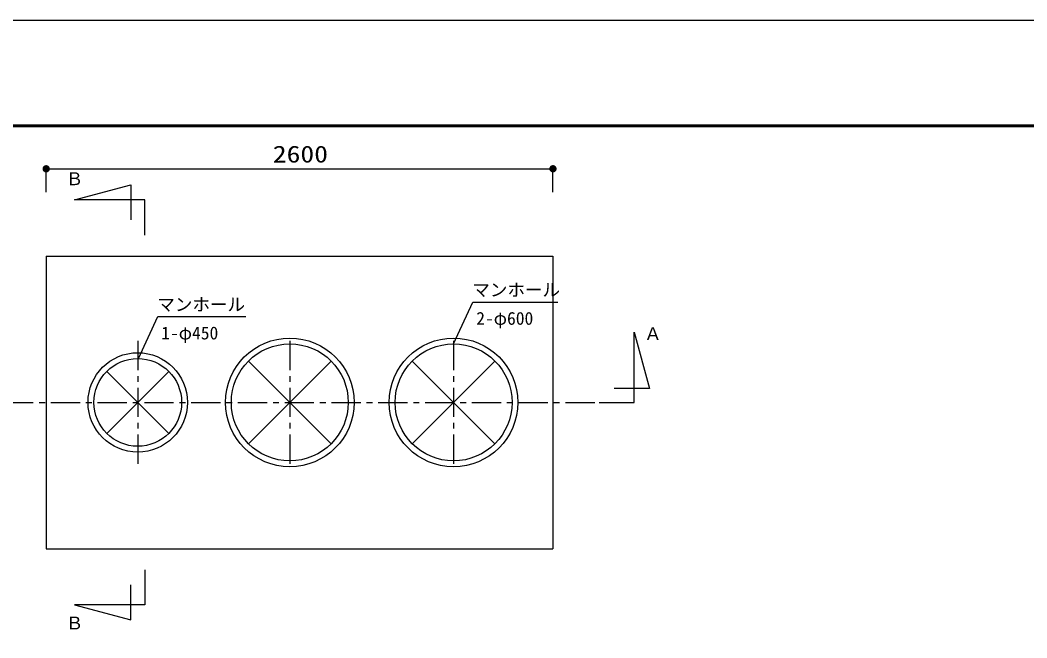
# Model space of a CAD drawing. Units: millimetres, scale not verified. Extents: x -22401 to 8910, y -6308 to 6308.
# Drawn here: x -5951 to -786, y 3140 to 6308 of the extents above; entities that cross this region are included whole.
import ezdxf
from ezdxf.enums import TextEntityAlignment as Align

# ---------------------------------------------------------------- set-up
doc = ezdxf.new("R2010")
doc.units = ezdxf.units.MM
doc.header["$LTSCALE"] = 30
doc.linetypes.add('CHAIN1', pattern=[8, 5, -1, 1, -1])
for name, color, linetype, lineweight in [('0-2_空気管', 3, 'Continuous', 25), ('0-5_機器', 3, 'Continuous', 25), ('1-4_00クル-フ-6寸法', 132, 'Continuous', 25), ('1-7_図面枠', 7, 'Continuous', 25), ('1-8_Axis_waku', 7, 'Continuous', 25)]:
    doc.layers.add(name, color=color, linetype=linetype, lineweight=lineweight)
doc.styles.add('ＭＳ ゴシック', font='')
doc.styles.get('ＭＳ ゴシック').set_extended_font_data('MS Gothic')

msp = doc.modelspace()

# ---------------------------------------------------------------- linework, layer by layer
at = {"layer": '0-2_空気管'}
for p, q in [((-5383.24, 5462.8), (-5383.24, 5282.8)), ((-5311.24, 5205.63), (-5311.24, 5385.63)), ((-4779.31, 4135.34), (-4355.04, 4559.6)), ((-4779.31, 4559.6), (-4355.04, 4135.34)), ((-3939.31, 4135.34), (-3515.04, 4559.6)), ((-3939.31, 4559.6), (-3515.04, 4135.34)), ((-5506.28, 4506.57), (-5188.08, 4188.38)), ((-5506.28, 4188.37), (-5188.08, 4506.57)), ((-5311.24, 3489.31), (-5311.24, 3309.31)), ((-5383.24, 3232.14), (-5383.24, 3412.14))]:
    msp.add_line(p, q, dxfattribs=at)
at = {"layer": '0-2_空気管', "color": 4}
for p, q in [((-3727.17, 4647.47), (-3627.78, 4862.14)), ((-3627.78, 4862.14), (-3192.91, 4862.14)), ((-5343.19, 4572.44), (-5243.79, 4787.11)), ((-5243.79, 4787.11), (-4792.7, 4787.11))]:
    msp.add_line(p, q, dxfattribs=at)
at = {"layer": '0-2_空気管', "linetype": 'CHAIN1'}
for p, q in [((-5347.18, 4662.84), (-5347.18, 4029.77)), ((-4567.18, 4662.84), (-4567.18, 4029.77)), ((-3727.17, 4662.84), (-3727.17, 4029.77)), ((-6033.12, 4347.47), (-2963.61, 4347.47))]:
    msp.add_line(p, q, dxfattribs=at)
at = {"layer": '0-2_空気管'}
for points in [[(-5311.24, 5385.63), (-5671.24, 5385.63), (-5383.24, 5462.8)], [(-2979.76, 4347.61), (-2799.76, 4347.61), (-2799.76, 4707.61), (-2722.59, 4419.61), (-2902.59, 4419.61)], [(-5311.24, 3309.31), (-5671.24, 3309.31), (-5383.24, 3232.14)]]:
    msp.add_lwpolyline(points, dxfattribs=at)
for centre, radius in [((-4567.18, 4347.47), 330), ((-3727.17, 4347.47), 330), ((-5347.18, 4347.47), 255), ((-4567.18, 4347.47), 300), ((-3727.17, 4347.47), 300), ((-5347.18, 4347.47), 225)]:
    msp.add_circle(centre, radius, dxfattribs=at)
at = {"layer": '0-5_機器', "color": 2}
for p, q in [((-5817.17, 5097.47), (-3217.18, 5097.47)), ((-5817.17, 5097.47), (-5817.17, 3597.47)), ((-3217.18, 5097.47), (-3217.18, 3597.47)), ((-5817.17, 3597.47), (-3217.18, 3597.47))]:
    msp.add_line(p, q, dxfattribs=at)
at = {"layer": '1-4_00クル-フ-6寸法', "color": 4}
for p, q in [((-5817.17, 5425.43), (-5817.17, 5545.43)), ((-5817.17, 5545.43), (-3217.18, 5545.43)), ((-3217.18, 5425.43), (-3217.18, 5545.43))]:
    msp.add_line(p, q, dxfattribs=at)
at = {"layer": '1-4_00クル-フ-6寸法'}
for points in [[(-5817.17, 5545.43), (-5835.92, 5545.43), (-5835.78, 5547.78)], [(-5817.17, 5545.43), (-5835.78, 5543.08), (-5835.92, 5545.43)], [(-5817.17, 5545.43), (-5835.78, 5547.78), (-5835.34, 5550.1)], [(-5817.17, 5545.43), (-5835.34, 5540.77), (-5835.78, 5543.08)], [(-5817.17, 5545.43), (-5835.34, 5550.1), (-5834.61, 5552.33)], [(-5817.17, 5545.43), (-5834.61, 5538.53), (-5835.34, 5540.77)], [(-5817.17, 5545.43), (-5834.61, 5552.33), (-5833.61, 5554.47)], [(-5817.17, 5545.43), (-5833.61, 5536.4), (-5834.61, 5538.53)], [(-5817.17, 5545.43), (-5833.61, 5554.47), (-5832.34, 5556.45)], [(-5817.17, 5545.43), (-5832.34, 5534.41), (-5833.61, 5536.4)], [(-5817.17, 5545.43), (-5832.34, 5556.45), (-5830.84, 5558.27)], [(-5817.17, 5545.43), (-5830.84, 5532.6), (-5832.34, 5534.41)], [(-5817.17, 5545.43), (-5830.84, 5558.27), (-5829.13, 5559.88)], [(-5817.17, 5545.43), (-5829.13, 5530.99), (-5830.84, 5532.6)], [(-5817.17, 5545.43), (-5829.13, 5559.88), (-5827.22, 5561.26)], [(-5817.17, 5545.43), (-5827.22, 5529.6), (-5829.13, 5530.99)], [(-5817.17, 5545.43), (-5827.22, 5561.26), (-5825.16, 5562.4)], [(-5817.17, 5545.43), (-5825.16, 5528.47), (-5827.22, 5529.6)], [(-5817.17, 5545.43), (-5825.16, 5562.4), (-5822.97, 5563.26)], [(-5817.17, 5545.43), (-5822.97, 5527.6), (-5825.16, 5528.47)], [(-5817.17, 5545.43), (-5822.97, 5563.26), (-5820.69, 5563.85)], [(-5817.17, 5545.43), (-5820.69, 5527.01), (-5822.97, 5527.6)], [(-5817.17, 5545.43), (-5820.69, 5563.85), (-5818.35, 5564.15)], [(-5817.17, 5545.43), (-5818.35, 5526.72), (-5820.69, 5527.01)], [(-5817.17, 5545.43), (-5818.35, 5564.15), (-5816, 5564.15)], [(-5817.17, 5545.43), (-5816, 5526.72), (-5818.35, 5526.72)], [(-5817.17, 5545.43), (-5816, 5564.15), (-5813.66, 5563.85)], [(-5817.17, 5545.43), (-5813.66, 5563.85), (-5811.38, 5563.26)], [(-5817.17, 5545.43), (-5811.38, 5563.26), (-5809.19, 5562.4)], [(-5817.17, 5545.43), (-5809.19, 5562.4), (-5807.13, 5561.26)], [(-5817.17, 5545.43), (-5807.13, 5561.26), (-5805.22, 5559.88)], [(-5817.17, 5545.43), (-5805.22, 5559.88), (-5803.51, 5558.27)], [(-5817.17, 5545.43), (-5803.51, 5558.27), (-5802.01, 5556.45)], [(-5817.17, 5545.43), (-5802.01, 5556.45), (-5800.74, 5554.47)], [(-5817.17, 5545.43), (-5800.74, 5554.47), (-5799.74, 5552.33)], [(-5817.17, 5545.43), (-5799.74, 5552.33), (-5799.01, 5550.1)], [(-5817.17, 5545.43), (-5799.01, 5550.1), (-5798.57, 5547.78)], [(-5817.17, 5545.43), (-5798.57, 5547.78), (-5798.42, 5545.43)], [(-5817.17, 5545.43), (-5813.66, 5527.01), (-5816, 5526.72)], [(-5817.17, 5545.43), (-5811.38, 5527.6), (-5813.66, 5527.01)], [(-5817.17, 5545.43), (-5809.19, 5528.47), (-5811.38, 5527.6)], [(-5817.17, 5545.43), (-5807.13, 5529.6), (-5809.19, 5528.47)], [(-5817.17, 5545.43), (-5805.22, 5530.99), (-5807.13, 5529.6)], [(-5817.17, 5545.43), (-5803.51, 5532.6), (-5805.22, 5530.99)], [(-5817.17, 5545.43), (-5802.01, 5534.41), (-5803.51, 5532.6)], [(-5817.17, 5545.43), (-5800.74, 5536.4), (-5802.01, 5534.41)], [(-5817.17, 5545.43), (-5799.74, 5538.53), (-5800.74, 5536.4)], [(-5817.17, 5545.43), (-5799.01, 5540.77), (-5799.74, 5538.53)], [(-5817.17, 5545.43), (-5798.57, 5543.08), (-5799.01, 5540.77)], [(-5817.17, 5545.43), (-5798.42, 5545.43), (-5798.57, 5543.08)], [(-3217.18, 5545.43), (-3235.93, 5545.43), (-3235.78, 5547.78)], [(-3217.18, 5545.43), (-3235.78, 5543.08), (-3235.93, 5545.43)], [(-3217.18, 5545.43), (-3235.78, 5547.78), (-3235.34, 5550.1)], [(-3217.18, 5545.43), (-3235.34, 5540.77), (-3235.78, 5543.08)], [(-3217.18, 5545.43), (-3235.34, 5550.1), (-3234.61, 5552.33)], [(-3217.18, 5545.43), (-3234.61, 5538.53), (-3235.34, 5540.77)], [(-3217.18, 5545.43), (-3234.61, 5552.33), (-3233.61, 5554.47)], [(-3217.18, 5545.43), (-3233.61, 5536.4), (-3234.61, 5538.53)], [(-3217.18, 5545.43), (-3233.61, 5554.47), (-3232.35, 5556.45)], [(-3217.18, 5545.43), (-3232.35, 5534.41), (-3233.61, 5536.4)], [(-3217.18, 5545.43), (-3232.35, 5556.45), (-3230.84, 5558.27)], [(-3217.18, 5545.43), (-3230.84, 5532.6), (-3232.35, 5534.41)], [(-3217.18, 5545.43), (-3230.84, 5558.27), (-3229.13, 5559.88)], [(-3217.18, 5545.43), (-3229.13, 5530.99), (-3230.84, 5532.6)], [(-3217.18, 5545.43), (-3229.13, 5559.88), (-3227.22, 5561.26)], [(-3217.18, 5545.43), (-3227.22, 5529.6), (-3229.13, 5530.99)], [(-3217.18, 5545.43), (-3227.22, 5561.26), (-3225.16, 5562.4)], [(-3217.18, 5545.43), (-3225.16, 5528.47), (-3227.22, 5529.6)], [(-3217.18, 5545.43), (-3225.16, 5562.4), (-3222.97, 5563.26)], [(-3217.18, 5545.43), (-3222.97, 5527.6), (-3225.16, 5528.47)], [(-3217.18, 5545.43), (-3222.97, 5563.26), (-3220.69, 5563.85)], [(-3217.18, 5545.43), (-3220.69, 5527.01), (-3222.97, 5527.6)], [(-3217.18, 5545.43), (-3220.69, 5563.85), (-3218.35, 5564.15)], [(-3217.18, 5545.43), (-3218.35, 5526.72), (-3220.69, 5527.01)], [(-3217.18, 5545.43), (-3218.35, 5564.15), (-3216, 5564.15)], [(-3217.18, 5545.43), (-3216, 5526.72), (-3218.35, 5526.72)], [(-3217.18, 5545.43), (-3216, 5564.15), (-3213.66, 5563.85)], [(-3217.18, 5545.43), (-3213.66, 5563.85), (-3211.38, 5563.26)], [(-3217.18, 5545.43), (-3211.38, 5563.26), (-3209.19, 5562.4)], [(-3217.18, 5545.43), (-3209.19, 5562.4), (-3207.13, 5561.26)], [(-3217.18, 5545.43), (-3207.13, 5561.26), (-3205.22, 5559.88)], [(-3217.18, 5545.43), (-3205.22, 5559.88), (-3203.51, 5558.27)], [(-3217.18, 5545.43), (-3203.51, 5558.27), (-3202.01, 5556.45)], [(-3217.18, 5545.43), (-3202.01, 5556.45), (-3200.75, 5554.47)], [(-3217.18, 5545.43), (-3200.75, 5554.47), (-3199.74, 5552.33)], [(-3217.18, 5545.43), (-3199.74, 5552.33), (-3199.02, 5550.1)], [(-3217.18, 5545.43), (-3199.02, 5550.1), (-3198.57, 5547.78)], [(-3217.18, 5545.43), (-3198.57, 5547.78), (-3198.43, 5545.43)], [(-3217.18, 5545.43), (-3213.66, 5527.01), (-3216, 5526.72)], [(-3217.18, 5545.43), (-3211.38, 5527.6), (-3213.66, 5527.01)], [(-3217.18, 5545.43), (-3209.19, 5528.47), (-3211.38, 5527.6)], [(-3217.18, 5545.43), (-3207.13, 5529.6), (-3209.19, 5528.47)], [(-3217.18, 5545.43), (-3205.22, 5530.99), (-3207.13, 5529.6)], [(-3217.18, 5545.43), (-3203.51, 5532.6), (-3205.22, 5530.99)], [(-3217.18, 5545.43), (-3202.01, 5534.41), (-3203.51, 5532.6)], [(-3217.18, 5545.43), (-3200.75, 5536.4), (-3202.01, 5534.41)], [(-3217.18, 5545.43), (-3199.74, 5538.53), (-3200.75, 5536.4)], [(-3217.18, 5545.43), (-3199.02, 5540.77), (-3199.74, 5538.53)], [(-3217.18, 5545.43), (-3198.57, 5543.08), (-3199.02, 5540.77)], [(-3217.18, 5545.43), (-3198.43, 5545.43), (-3198.57, 5543.08)]]:
    msp.add_solid(points, dxfattribs=at)
at = {"layer": '1-7_図面枠'}
msp.add_lwpolyline([(-8910, -6307.5), (-8910, 6307.5), (8910, 6307.5), (8910, -6307.5)], close=True, dxfattribs=at)
at = {"layer": '1-8_Axis_waku'}
for p, q in [((-7778.4, 5769.9), (8408.4, 5769.9)), ((-7777.8, 5769.3), (8407.8, 5769.3)), ((-7777.2, 5768.7), (8407.2, 5768.7)), ((-7776.6, 5768.1), (8406.6, 5768.1)), ((-7776, 5767.5), (8406, 5767.5)), ((-7775.4, 5766.9), (8405.4, 5766.9)), ((-7774.8, 5766.3), (8404.8, 5766.3)), ((-7774.2, 5765.7), (8404.2, 5765.7)), ((-7773.6, 5765.1), (8403.6, 5765.1)), ((-7773, 5764.5), (8403, 5764.5)), ((-7772.4, 5763.9), (8402.4, 5763.9)), ((-7771.8, 5763.3), (8401.8, 5763.3)), ((-7771.2, 5762.7), (8401.2, 5762.7)), ((-7770.6, 5762.1), (8400.6, 5762.1)), ((-7770, 5761.5), (8400, 5761.5))]:
    msp.add_line(p, q, dxfattribs=at)

# ---------------------------------------------------------------- texts
at = {"layer": '0-2_空気管', "color": 4, "style": 'ＭＳ ゴシック'}
for s, p in [('Ｂ', (-5716.51, 5441.48)), ('マンホール', (-3630.79, 4871.86)), ('マンホール', (-5246.8, 4796.83)), ('2-φ600', (-3610.76, 4725.67)), ('1-φ450', (-5226.78, 4650.63)), ('Ａ', (-2749.43, 4647.16)), ('Ｂ', (-5716.51, 3163.46))]:
    msp.add_text(s, height=65.98, dxfattribs=at).set_placement(p, align=Align.BOTTOM_LEFT)
at = {"layer": '1-4_00クル-フ-6寸法', "color": 3, "style": 'ＭＳ ゴシック', "width": 1.2}
msp.add_text('2600', height=86.66, dxfattribs=at).set_placement((-4654.32, 5551.28), align=Align.BOTTOM_LEFT)

doc.saveas('drawing.dxf')
